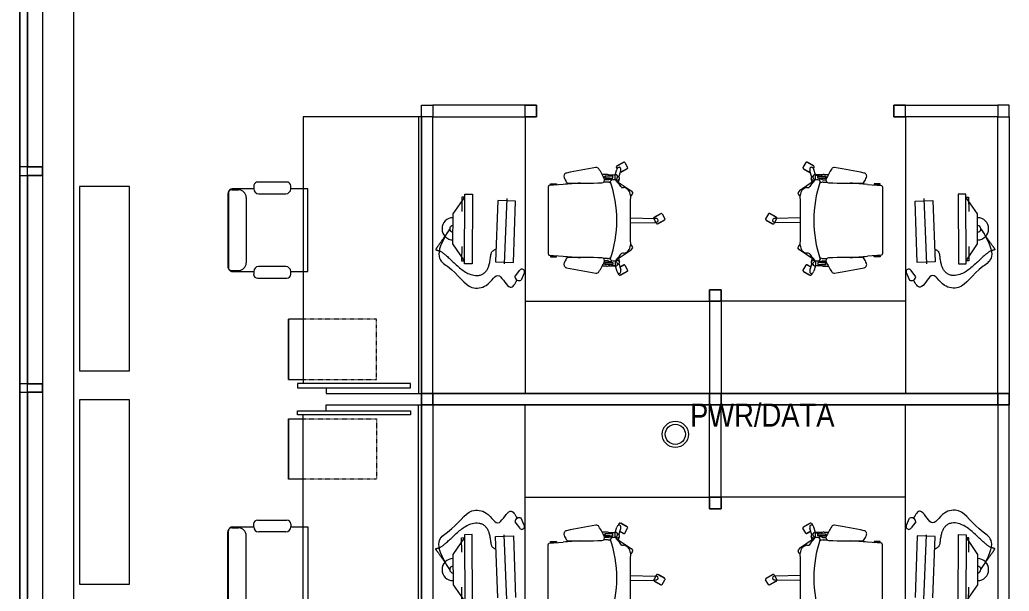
# Model space of a CAD drawing. Header units: inches. Extents: x 1 to 4591, y -953 to 1388.
# Drawn here: x 1838.8 to 2096.3, y 517.3 to 666 of the extents above; entities that cross this region are included whole.
import ezdxf

# ---------------------------------------------------------------- set-up
doc = ezdxf.new("R2010")
doc.units = ezdxf.units.IN
doc.header["$MEASUREMENT"] = 0
doc.linetypes.add('Dash', pattern=[0.25, 0.125, -0.125])
for name, color, linetype, lineweight in [('4th Floor Revit Background_dwg', 8, 'Continuous', 9), ('A-ANNO-NOTE', 131, 'Continuous', 20), ('A-EXIST-GLAZ', 7, 'Continuous', 9), ('A-FLOR', 192, 'Continuous', 13), ('E-ELEC-FIXT-IDEN', 2, 'Continuous', 9), ('I-FURN', 30, 'Continuous', 9), ('I-FURN-HDLN', 30, 'Continuous', 9), ('M-EXIST-HEAT', 7, 'Continuous', 9)]:
    doc.layers.add(name, color=color, linetype=linetype, lineweight=lineweight)
doc.styles.add('Arial_3', font='arial.ttf', dxfattribs={"width": 0.85, "height": 6})

# ---------------------------------------------------------------- blocks, each defined once
blk = doc.blocks.new('Workstation - 6x6 - Workstation - 6x6-1564309-4th Floor New Construction - Tel_Data_Elec Plan')
at = {"layer": 'I-FURN'}
for p, q in [((-28.5, 76.5), (-25.5, 76.5)), ((-28.5, 73.5), (-28.5, 76.5)), ((-25.5, 76.5), (-1.5, 76.5)), ((-25.5, 76.5), (-25.5, 73.5)), ((-1.5, 73.5), (-1.5, 76.5)), ((-1.5, 76.5), (1.5, 76.5)), ((-1.5, 76.5), (-1.5, 73.5)), ((1.5, 76.5), (-1.5, 76.5)), ((1.5, 76.5), (1.5, 73.5)), ((1.5, 73.5), (1.5, 76.5)), ((25.5, 76.5), (1.5, 76.5)), ((28.5, 76.5), (25.5, 76.5)), ((25.5, 76.5), (25.5, 73.5)), ((28.5, 73.5), (28.5, 76.5)), ((-25.5, 73.5), (-28.5, 73.5)), ((-25.5, 73.5), (-1.5, 73.5)), ((-25.5, 25.5), (-25.5, 73.5)), ((1.5, 73.5), (-1.5, 73.5)), ((-1.5, 73.5), (-1.5, 1.5)), ((-1.5, 73.5), (1.5, 73.5)), ((-1.5, 1.5), (-1.5, 73.5)), ((1.5, 1.5), (1.5, 73.5)), ((1.5, 73.5), (1.5, 1.5)), ((25.5, 73.5), (1.5, 73.5)), ((25.5, 73.5), (28.5, 73.5)), ((25.5, 25.5), (25.5, 73.5)), ((-48.26, 61.16), (-46.97, 61.9)), ((-46.69, 61.83), (-45.63, 59.99)), ((46.69, 61.83), (45.63, 59.99)), ((48.26, 61.16), (46.97, 61.9)), ((-47.27, 59.05), (-48.33, 60.88)), ((-48.32, 60.78), (-48.28, 60.8)), ((-47.35, 59.11), (-48.32, 60.78)), ((-47.21, 52.83), (-47.07, 59.37)), ((-46.04, 59.53), (-47, 58.97)), ((-46.65, 61.75), (-46.61, 61.77)), ((-46.61, 61.77), (-45.65, 60.09)), ((-45.71, 59.72), (-46.04, 59.53)), ((-45.89, 52.83), (-46.03, 59.37)), ((-45.65, 60.09), (-45.68, 60.07)), ((46.61, 61.77), (45.65, 60.09)), ((45.65, 60.09), (45.68, 60.07)), ((45.71, 59.72), (46.04, 59.53)), ((45.89, 52.83), (46.03, 59.37)), ((46.04, 59.53), (47, 58.97)), ((46.65, 61.75), (46.61, 61.77)), ((47.21, 52.83), (47.07, 59.37)), ((47.27, 59.05), (48.33, 60.88)), ((47.35, 59.11), (48.32, 60.78)), ((48.32, 60.78), (48.28, 60.8)), ((-47.32, 59.13), (-47.35, 59.11)), ((47.32, 59.13), (47.35, 59.11)), ((-38.84, 53.12), (-39.36, 53.53)), ((-36.29, 49.23), (-38.84, 53.12)), ((-34.88, 51.44), (-33.59, 52.19)), ((-33.32, 52.11), (-32.26, 50.28)), ((-33.27, 52.03), (-33.24, 52.05)), ((-33.24, 52.05), (-32.28, 50.38)), ((33.32, 52.11), (32.26, 50.28)), ((33.24, 52.05), (32.28, 50.38)), ((33.27, 52.03), (33.24, 52.05)), ((34.88, 51.44), (33.59, 52.19)), ((36.29, 49.23), (38.84, 53.12)), ((38.84, 53.12), (39.36, 53.53)), ((54.26, 53.12), (53.74, 53.53)), ((56.81, 49.23), (54.26, 53.12)), ((60.07, 52.11), (59.01, 50.28)), ((59.98, 52.05), (59.02, 50.38)), ((60.02, 52.03), (59.98, 52.05)), ((61.63, 51.44), (60.34, 52.19)), ((-36.64, 49.78), (-35.73, 50.07)), ((-36.27, 49.19), (-36.29, 49.23)), ((-36.05, 48.95), (-34.76, 48.95)), ((-35.45, 50.03), (-34.84, 49.41)), ((-35.3, 49.87), (-33.64, 50.37)), ((-34.37, 50.15), (-34.96, 51.17)), ((-34.94, 51.07), (-34.91, 51.09)), ((-34.41, 50.14), (-34.94, 51.07)), ((-34.76, 48.95), (-34.74, 48.03)), ((-34.7, 47.17), (-34.67, 48.98)), ((-34.68, 48.91), (-33.32, 49.38)), ((-32.34, 50), (-32.8, 49.74)), ((-32.28, 50.38), (-32.31, 50.36)), ((32.28, 50.38), (32.31, 50.36)), ((32.34, 50), (32.8, 49.74)), ((34.68, 48.91), (33.32, 49.38)), ((35.3, 49.87), (33.64, 50.37)), ((34.37, 50.15), (34.96, 51.17)), ((34.41, 50.14), (34.94, 51.07)), ((34.7, 47.17), (34.67, 48.98)), ((34.76, 48.95), (34.74, 48.03)), ((36.05, 48.95), (34.76, 48.95)), ((35.45, 50.03), (34.84, 49.41)), ((34.94, 51.07), (34.91, 51.09)), ((36.64, 49.78), (35.73, 50.07)), ((36.27, 49.19), (36.29, 49.23)), ((56.45, 49.78), (57.36, 50.07)), ((56.83, 49.19), (56.81, 49.23)), ((57.05, 48.95), (58.34, 48.95)), ((57.65, 50.03), (58.25, 49.41)), ((57.8, 49.87), (59.46, 50.37)), ((58.34, 48.95), (58.35, 48.03)), ((58.4, 47.17), (58.42, 48.98)), ((58.42, 48.91), (59.78, 49.38)), ((59.02, 50.38), (59.05, 50.36)), ((60, 49.48), (60.37, 49.26)), ((60.64, 49.33), (61.7, 51.17)), ((60.69, 49.41), (60.72, 49.4)), ((60.72, 49.4), (61.69, 51.07)), ((61.69, 51.07), (61.65, 51.09)), ((-36.63, 46.92), (-36.62, 45.93)), ((-35.54, 48.02), (-36.08, 48.01)), ((-35.98, 47.03), (-36, 46.69)), ((-36, 46.69), (-35.99, 46.18)), ((-35.87, 47.26), (-35.86, 48.01)), ((-35.57, 47.56), (-35.55, 46.32)), ((-35.54, 48.29), (-35.08, 48.29)), ((-35.54, 46.36), (-35.54, 48.29)), ((-35.08, 48.29), (-35.08, 46.32)), ((-34.74, 48.03), (-35.08, 48.02)), ((-35.04, 47.53), (-35.05, 46.27)), ((-34.61, 46.69), (-34.62, 45.54)), ((34.61, 46.69), (34.62, 45.54)), ((34.74, 48.03), (35.08, 48.02)), ((35.04, 47.53), (35.05, 46.27)), ((35.08, 48.29), (35.08, 46.32)), ((35.54, 48.29), (35.08, 48.29)), ((35.54, 46.36), (35.54, 48.29)), ((35.54, 48.02), (36.08, 48.01)), ((35.57, 47.56), (35.55, 46.32)), ((35.87, 47.26), (35.86, 48.01)), ((35.98, 47.03), (36, 46.69)), ((36, 46.69), (35.99, 46.18)), ((36.63, 46.92), (36.62, 45.93)), ((56.47, 46.92), (56.48, 45.93)), ((57.56, 48.02), (57.02, 48.01)), ((57.11, 47.03), (57.1, 46.69)), ((57.1, 46.69), (57.11, 46.18)), ((57.22, 47.26), (57.23, 48.01)), ((57.52, 47.56), (57.54, 46.32)), ((57.56, 48.29), (58.01, 48.29)), ((57.56, 46.36), (57.56, 48.29)), ((58.01, 48.29), (58.01, 46.32)), ((58.35, 48.03), (58.01, 48.02)), ((58.05, 47.53), (58.05, 46.27)), ((58.49, 46.69), (58.48, 45.54)), ((-37.48, 31.63), (-37.21, 35.41)), ((-37.2, 33.66), (-37.2, 32.08)), ((-37.05, 33.66), (-37.2, 33.66)), ((-37.05, 32.08), (-37.05, 33.66)), ((37.05, 33.66), (37.2, 33.66)), ((37.05, 32.08), (37.05, 33.66)), ((37.2, 33.66), (37.2, 32.08)), ((37.48, 31.63), (37.21, 35.41)), ((55.89, 35.41), (55.62, 31.63)), ((55.89, 33.66), (55.89, 32.08)), ((56.05, 33.66), (55.89, 33.66)), ((56.05, 32.08), (56.05, 33.66)), ((-55.16, 31.5), (-37.94, 31.5)), ((-37.94, 31.5), (-37.48, 31.63)), ((-37.2, 32.08), (-37.05, 32.08)), ((37.2, 32.08), (37.05, 32.08)), ((37.94, 31.5), (37.48, 31.63)), ((55.16, 31.5), (37.94, 31.5)), ((55.62, 31.63), (55.16, 31.5)), ((55.89, 32.08), (56.05, 32.08)), ((73.5, 28.5), (73.5, 25.5)), ((76.5, 28.5), (73.5, 28.5)), ((73.5, 28.5), (76.5, 28.5)), ((73.5, 1.5), (73.5, 28.5)), ((76.5, 28.5), (76.5, 1.5)), ((76.5, 25.5), (76.5, 28.5)), ((-73.5, 25.5), (-1.5, 25.5)), ((-31.89, 22.83), (-33.46, 24.02)), ((-32.76, 25.23), (-30.95, 24.45)), ((73.5, 25.5), (1.5, 25.5)), ((32.76, 25.23), (30.95, 24.45)), ((31.89, 22.83), (33.46, 24.02)), ((73.5, 25.5), (76.5, 25.5)), ((-52.22, 20.74), (-35.26, 20.05)), ((-35.58, 22.46), (-51.58, 23.01)), ((-35.74, 17.8), (-35.58, 22.46)), ((52.22, 20.74), (35.26, 20.05)), ((35.58, 22.46), (51.58, 23.01)), ((35.74, 17.8), (35.58, 22.46)), ((51.58, 23.01), (51.74, 18.36)), ((-51.74, 18.36), (-35.74, 17.8)), ((51.74, 18.36), (35.74, 17.8)), ((-53.38, 11.8), (-35.25, 11.7)), ((-35.25, 11.7), (-35.26, 9.7)), ((53.38, 11.8), (35.25, 11.7)), ((35.25, 11.7), (35.26, 9.7)), ((53.39, 9.8), (53.38, 11.8)), ((-35.26, 9.7), (-53.39, 9.8)), ((-52.62, 9.07), (-48.89, 9.05)), ((-48.28, 6.77), (-52.61, 9.79)), ((-36.03, 9.71), (-40.4, 6.73)), ((-39.77, 9), (-36.04, 8.98)), ((-36.04, 8.98), (-36.03, 9.71)), ((35.26, 9.7), (53.39, 9.8)), ((36.03, 9.71), (40.4, 6.73)), ((36.04, 8.98), (36.03, 9.71)), ((39.77, 9), (36.04, 8.98)), ((48.28, 6.77), (52.61, 9.79)), ((52.62, 9.07), (48.89, 9.05)), ((52.61, 9.79), (52.62, 9.07)), ((-40.4, 6.73), (-48.28, 6.77)), ((40.4, 6.73), (48.28, 6.77)), ((-1.5, 1.5), (-73.5, 1.5)), ((-1.5, 1.5), (1.5, 1.5)), ((-1.5, -1.5), (-1.5, 1.5)), ((1.5, 1.5), (-1.5, 1.5)), ((-1.5, 1.5), (-1.5, -1.5)), ((1.5, 1.5), (1.5, -1.5)), ((1.5, -1.5), (1.5, 1.5)), ((1.5, 1.5), (73.5, 1.5)), ((73.5, 1.5), (73.5, -1.5)), ((76.5, 1.5), (73.5, 1.5)), ((76.5, -1.5), (76.5, 1.5)), ((-73.5, -1.5), (-1.5, -1.5)), ((1.5, -1.5), (-1.5, -1.5)), ((-1.5, -1.5), (1.5, -1.5)), ((73.5, -1.5), (1.5, -1.5)), ((73.5, -1.5), (76.5, -1.5))]:
    blk.add_line(p, q, dxfattribs=at)
for centre, radius, start, end in [((-46.87, 61.73), 0.2, 30, 120.1357), ((46.87, 61.73), 0.2, 59.8643, 150), ((-48.16, 60.98), 0.2, 120, 210), ((-45.54, 59.34), 1.53, 164.4505, 178.7927), ((-46.45, 59.59), 0.583, 134.254, 164.4505), ((-46.55, 59.69), 0.445, 45.7229, 134.2771), ((-46.64, 59.59), 0.583, 15.5495, 45.746), ((-47.55, 59.34), 1.53, 1.2073, 15.5495), ((-45.81, 59.89), 0.2, 299.8643, 30), ((45.81, 59.89), 0.2, 150, 240.1357), ((47.55, 59.34), 1.53, 164.4505, 178.7927), ((46.64, 59.59), 0.583, 134.254, 164.4505), ((46.55, 59.69), 0.445, 45.7229, 134.2771), ((46.45, 59.59), 0.583, 15.5495, 45.746), ((45.54, 59.34), 1.53, 1.2073, 15.5495), ((48.16, 60.98), 0.2, 330, 60), ((-47.1, 59.15), 0.2, 209.8466, 275.235), ((-47.1, 59.15), 0.2, 275.235, 299.8607), ((47.1, 59.15), 0.2, 240.1393, 264.765), ((47.1, 59.15), 0.2, 264.765, 330.1534), ((-46.55, 297.94), 245.12, 268.4848, 271.5152), ((-39.2, 52.43), 1.12, 97.9248, 154.3781), ((-40.35, 50.06), 2.87, 52.9914, 84.295), ((-40.23, 50.72), 2.29, 10.6082, 45.4023), ((-33.49, 52.01), 0.2, 30, 120), ((33.49, 52.01), 0.2, 60, 150), ((40.23, 50.72), 2.29, 134.5977, 169.3918), ((40.35, 50.06), 2.87, 95.705, 127.0086), ((39.2, 52.43), 1.12, 25.6219, 82.0752), ((46.55, 297.94), 245.12, 268.4848, 271.5152), ((53.9, 52.43), 1.12, 97.9248, 154.3781), ((52.74, 50.06), 2.87, 52.9914, 84.295), ((52.87, 50.72), 2.29, 10.6082, 45.4023), ((60.24, 52.01), 0.2, 60, 150), ((-46.55, 17.95), 31.42, 71.1164, 108.8836), ((-22.73, 51.52), 15.26, 181.4313, 183.5527), ((-40.81, 45.83), 5.54, 46.82, 58.9813), ((-32.78, 53.76), 5.75, 222.5052, 234.6291), ((-37, 48.52), 1.04, 306.1361, 31.8602), ((-34.85, 49.29), 1.25, 169.0811, 193.6231), ((-35.17, 49.37), 0.922, 143.5318, 170.3393), ((-35.63, 49.76), 0.323, 55.5284, 150.3379), ((-35.19, 48.94), 0.657, 102.0358, 178.6793), ((-35.27, 48.99), 0.593, 359.0883, 95.9781), ((-34.79, 51.27), 0.2, 119.8879, 210), ((-33.2, 48.91), 1.53, 92.498, 106.7927), ((-33.82, 50.82), 1.53, 289.2073, 303.5114), ((-33.24, 49.85), 0.583, 62.1792, 92.5752), ((-33.3, 50.03), 0.583, 303.4497, 333.9089), ((-33.18, 49.97), 0.445, 333.9362, 62.1792), ((-32.44, 50.18), 0.2, 300, 30.2094), ((32.44, 50.18), 0.2, 149.7906, 240), ((33.18, 49.97), 0.445, 117.8208, 206.0638), ((33.3, 50.03), 0.583, 206.0911, 236.5503), ((33.24, 49.85), 0.583, 87.4248, 117.8208), ((33.82, 50.82), 1.53, 236.4886, 250.7927), ((33.2, 48.91), 1.53, 73.2073, 87.502), ((35.27, 48.99), 0.593, 84.0219, 180.9117), ((34.79, 51.27), 0.2, 330, 60.1121), ((35.19, 48.94), 0.657, 1.3207, 77.9642), ((35.63, 49.76), 0.323, 29.6621, 124.4716), ((35.17, 49.37), 0.922, 9.6607, 36.4682), ((37, 48.52), 1.04, 148.1398, 233.8639), ((34.85, 49.29), 1.25, 346.3769, 10.9189), ((32.78, 53.76), 5.75, 305.3709, 317.4948), ((46.55, 17.95), 31.42, 71.1164, 108.8836), ((40.81, 45.83), 5.54, 121.0187, 133.18), ((22.73, 51.52), 15.26, 356.4473, 358.5687), ((70.37, 51.52), 15.26, 181.4313, 183.5527), ((52.29, 45.83), 5.54, 46.82, 58.9813), ((60.32, 53.76), 5.75, 222.5052, 234.6291), ((56.1, 48.52), 1.04, 306.1361, 31.8602), ((58.24, 49.29), 1.25, 169.0811, 193.6231), ((57.92, 49.37), 0.922, 143.5318, 170.3393), ((57.46, 49.76), 0.323, 55.5284, 150.3379), ((57.9, 48.94), 0.657, 102.0358, 178.6793), ((57.83, 48.99), 0.593, 359.0883, 95.9781), ((59.18, 50.18), 0.2, 150.1295, 164.8673), ((59.9, 48.91), 1.53, 92.498, 106.7927), ((59.27, 50.82), 1.53, 289.2073, 303.5876), ((59.86, 49.85), 0.583, 62.1792, 92.5752), ((59.8, 50.03), 0.583, 303.6493, 333.9089), ((59.92, 49.97), 0.445, 333.9362, 62.1792), ((60.47, 49.43), 0.2, 240.112, 330), ((61.53, 51.27), 0.2, 330, 60.168), ((-38.46, 46.83), 1.84, 2.7113, 33.401), ((-35.06, 46.73), 0.971, 122.0505, 162.3775), ((-35.34, 45.83), 0.533, 56.2491, 113.0328), ((-35.34, 45.9), 0.5, 58.5326, 112.9427), ((-35.49, 46.77), 0.887, 355.1633, 59.8143), ((35.49, 46.77), 0.887, 120.1857, 184.8367), ((35.34, 45.83), 0.533, 66.9672, 123.7509), ((35.34, 45.9), 0.5, 67.0573, 121.4674), ((35.06, 46.73), 0.971, 17.6225, 57.9495), ((38.46, 46.83), 1.84, 146.599, 177.2887), ((54.64, 46.83), 1.84, 2.7113, 33.401), ((58.04, 46.73), 0.971, 122.0505, 162.3775), ((57.75, 45.83), 0.533, 56.2491, 113.0328), ((57.75, 45.9), 0.5, 58.5326, 112.9427), ((57.61, 46.77), 0.887, 355.1633, 59.8143), ((118.7, 39.95), 155.58, 177.9527, 181.1809), ((-36.07, 45.48), 0.711, 64.5158, 177.9527), ((-47.84, 20.67), 28.17, 58.5497, 64.6019), ((-206.63, 72.48), 176.17, 348.1407, 350.6784), ((-33.53, 44.06), 0.749, 350.9769, 58.6662), ((33.53, 44.06), 0.749, 121.3338, 189.0231), ((206.63, 72.48), 176.17, 189.3216, 191.8593), ((47.84, 20.67), 28.17, 115.3981, 121.4503), ((36.07, 45.48), 0.711, 2.0473, 115.4842), ((-118.7, 39.95), 155.58, 358.8191, 2.0473), ((211.8, 39.95), 155.58, 177.9527, 181.1809), ((57.03, 45.48), 0.711, 64.5158, 177.9527), ((45.25, 20.67), 28.17, 58.5433, 64.6019), ((-113.54, 72.48), 176.17, 348.1379, 350.6784), ((59.56, 44.06), 0.749, 350.9769, 58.4268), ((-302.29, 57.38), 265.99, 355.2633, 356.2298), ((302.29, 57.38), 265.99, 183.7702, 184.7367), ((-209.19, 57.38), 265.99, 355.2633, 356.2298), ((-36.23, 36.75), 0.615, 181.1809, 240.0767), ((-31.47, 45.01), 10.15, 240.0767, 247.2087), ((-35.07, 36.45), 0.859, 247.1573, 348.4211), ((35.07, 36.45), 0.859, 191.5789, 292.8427), ((31.47, 45.01), 10.15, 292.7913, 299.9233), ((36.23, 36.75), 0.615, 299.9233, 358.8191), ((56.87, 36.75), 0.615, 181.1809, 240.0767), ((61.62, 45.01), 10.15, 240.0767, 247.2087), ((58.03, 36.45), 0.859, 247.1573, 347.8576), ((-37.77, 33.83), 0.589, 314.4881, 342.4512), ((37.77, 33.83), 0.589, 197.5488, 225.5119), ((55.33, 33.83), 0.589, 314.4881, 342.4512), ((-37.77, 31.9), 0.589, 17.5488, 54.8938), ((37.77, 31.9), 0.589, 125.1062, 162.4512), ((55.33, 31.9), 0.589, 17.5488, 54.8938), ((-33.17, 24.66), 0.703, 53.6377, 246.0314), ((-32.02, 23.99), 1.17, 276.4899, 23.1791), ((32.02, 23.99), 1.17, 156.8209, 263.5101), ((33.17, 24.66), 0.703, 293.9686, 126.3623), ((-44.34, 6.75), 2.88, 179.7002, 359.7002), ((-44.34, 6.75), 0.885, 179.7002, 359.7002), ((44.34, 6.75), 2.88, 180.2998, 0.2998), ((44.34, 6.75), 0.885, 180.2998, 0.2998)]:
    blk.add_arc(centre, radius, start, end, dxfattribs=at)
for points, knots in [([(-44.31, 5.87), (-37.07, 1.09), (-33.91, 7.56), (-28.34, 10.27), (-29.21, 16.39), (-34.37, 18.27), (-27.73, 21.55), (-30.02, 22.89), (-31.01, 23.4)], [0, 0, 0, 0, 4.203758, 11.310205, 15.301003, 21.109862, 25.639067, 29.008441, 29.008441, 29.008441, 29.008441]), ([(44.31, 5.87), (37.07, 1.09), (33.91, 7.56), (28.34, 10.27), (29.21, 16.39), (34.37, 18.27), (27.73, 21.55), (30.02, 22.89), (31.01, 23.4)], [0, 0, 0, 0, 4.203758, 11.310205, 15.301003, 21.109862, 25.639067, 29.008441, 29.008441, 29.008441, 29.008441]), ([(-44.31, 5.87), (-44.1, 5.73), (-43.67, 5.45), (-43.03, 5.03), (-42.39, 4.6), (-41.86, 4.24), (-41.44, 3.95), (-41.13, 3.73), (-40.82, 3.51), (-40.5, 3.28), (-40.19, 3.06), (-39.93, 2.87), (-39.72, 2.72), (-39.59, 2.63), (-39.49, 2.56), (-39.41, 2.5), (-39.33, 2.45), (-39.27, 2.41), (-39.22, 2.38), (-39.18, 2.36), (-39.15, 2.33), (-39.11, 2.31), (-39.07, 2.29), (-39.03, 2.27), (-39, 2.27), (-38.97, 2.27), (-38.95, 2.27), (-38.91, 2.28), (-38.89, 2.3), (-38.87, 2.32), (-38.85, 2.35), (-38.84, 2.38), (-38.83, 2.42), (-38.82, 2.45), (-38.82, 2.48), (-38.81, 2.51), (-38.8, 2.56), (-38.79, 2.62), (-38.77, 2.7), (-38.75, 2.78), (-38.73, 2.86), (-38.71, 2.93), (-38.68, 3.04), (-38.62, 3.22), (-38.5, 3.47), (-38.34, 3.74), (-38.15, 4.01), (-37.95, 4.27), (-37.75, 4.52), (-37.47, 4.86), (-37.11, 5.26), (-36.67, 5.74), (-36.03, 6.42), (-35.19, 7.31), (-34.19, 8.44), (-33.27, 9.63), (-32.51, 11), (-32.16, 12.3), (-32.19, 13.42), (-32.42, 14.23), (-32.86, 14.94), (-33.49, 15.5), (-34.23, 15.89), (-34.94, 16.14), (-35.59, 16.29), (-36.17, 16.4), (-36.75, 16.48), (-37.24, 16.54), (-37.63, 16.6), (-37.92, 16.67), (-38.19, 16.77), (-38.44, 16.94), (-38.64, 17.15), (-38.81, 17.39), (-38.96, 17.65), (-39.04, 17.83), (-39.08, 17.91)], [0, 0, 0, 0, 0.063928, 0.127857, 0.191785, 0.255713, 0.287677, 0.319641, 0.351605, 0.38357, 0.415534, 0.447498, 0.46348, 0.479462, 0.487453, 0.495444, 0.503435, 0.511426, 0.514814, 0.518203, 0.521591, 0.524979, 0.528367, 0.531756, 0.535144, 0.536838, 0.538532, 0.54192, 0.545309, 0.547003, 0.548697, 0.552085, 0.555473, 0.558862, 0.560556, 0.56225, 0.565638, 0.572415, 0.579191, 0.585968, 0.592744, 0.599521, 0.606297, 0.61985, 0.646956, 0.674062, 0.701168, 0.728275, 0.755381, 0.782487, 0.836699, 0.890911, 0.945123, 1.070551, 1.19598, 1.321408, 1.446836, 1.585346, 1.654601, 1.723857, 1.793112, 1.862367, 1.931622, 2.000877, 2.049938, 2.099, 2.148061, 2.197123, 2.221654, 2.246184, 2.270715, 2.295246, 2.319777, 2.344307, 2.368838, 2.393369, 2.393369, 2.393369, 2.393369]), ([(44.31, 5.87), (44.1, 5.73), (43.67, 5.45), (43.03, 5.03), (42.39, 4.6), (41.86, 4.24), (41.44, 3.95), (41.13, 3.73), (40.82, 3.51), (40.5, 3.28), (40.19, 3.06), (39.93, 2.87), (39.72, 2.72), (39.59, 2.63), (39.49, 2.56), (39.41, 2.5), (39.33, 2.45), (39.27, 2.41), (39.22, 2.38), (39.18, 2.36), (39.15, 2.33), (39.11, 2.31), (39.07, 2.29), (39.03, 2.27), (39, 2.27), (38.97, 2.27), (38.95, 2.27), (38.91, 2.28), (38.89, 2.3), (38.87, 2.32), (38.85, 2.35), (38.84, 2.38), (38.83, 2.42), (38.82, 2.45), (38.82, 2.48), (38.81, 2.51), (38.8, 2.56), (38.79, 2.62), (38.77, 2.7), (38.75, 2.78), (38.73, 2.86), (38.71, 2.93), (38.68, 3.04), (38.62, 3.22), (38.5, 3.47), (38.34, 3.74), (38.15, 4.01), (37.95, 4.27), (37.75, 4.52), (37.47, 4.86), (37.11, 5.26), (36.67, 5.74), (36.03, 6.42), (35.19, 7.31), (34.19, 8.44), (33.27, 9.63), (32.51, 11), (32.16, 12.3), (32.19, 13.42), (32.42, 14.23), (32.86, 14.94), (33.49, 15.5), (34.23, 15.89), (34.94, 16.14), (35.59, 16.29), (36.17, 16.4), (36.75, 16.48), (37.24, 16.54), (37.63, 16.6), (37.92, 16.67), (38.19, 16.77), (38.44, 16.94), (38.64, 17.15), (38.81, 17.39), (38.96, 17.65), (39.04, 17.83), (39.08, 17.91)], [0, 0, 0, 0, 0.063928, 0.127857, 0.191785, 0.255713, 0.287677, 0.319641, 0.351605, 0.38357, 0.415534, 0.447498, 0.46348, 0.479462, 0.487453, 0.495444, 0.503435, 0.511426, 0.514814, 0.518203, 0.521591, 0.524979, 0.528367, 0.531756, 0.535144, 0.536838, 0.538532, 0.54192, 0.545309, 0.547003, 0.548697, 0.552085, 0.555473, 0.558862, 0.560556, 0.56225, 0.565638, 0.572415, 0.579191, 0.585968, 0.592744, 0.599521, 0.606297, 0.61985, 0.646956, 0.674062, 0.701168, 0.728275, 0.755381, 0.782487, 0.836699, 0.890911, 0.945123, 1.070551, 1.19598, 1.321408, 1.446836, 1.585346, 1.654601, 1.723857, 1.793112, 1.862367, 1.931622, 2.000877, 2.049938, 2.099, 2.148061, 2.197123, 2.221654, 2.246184, 2.270715, 2.295246, 2.319777, 2.344307, 2.368838, 2.393369, 2.393369, 2.393369, 2.393369])]:
    blk.add_open_spline(points, degree=3, knots=knots, dxfattribs=at)
blk = doc.blocks.new('Workstation - 6x6 - Workstation - 6x6-1549611-4th Floor New Construction - Tel_Data_Elec Plan')
at = {"layer": 'I-FURN'}
for p, q in [((-73.5, 1.5), (-1.5, 1.5)), ((-1.5, 1.5), (-1.5, -1.5)), ((1.5, 1.5), (-1.5, 1.5)), ((-1.5, 1.5), (1.5, 1.5)), ((-1.5, -1.5), (-1.5, 1.5)), ((1.5, -1.5), (1.5, 1.5)), ((1.5, 1.5), (1.5, -1.5)), ((73.5, 1.5), (1.5, 1.5)), ((73.5, 1.5), (76.5, 1.5)), ((73.5, -1.5), (73.5, 1.5)), ((76.5, 1.5), (76.5, -1.5)), ((-1.5, -1.5), (-73.5, -1.5)), ((-1.5, -1.5), (1.5, -1.5)), ((-1.5, -73.5), (-1.5, -1.5)), ((-1.5, -1.5), (-1.5, -73.5)), ((1.5, -1.5), (-1.5, -1.5)), ((1.5, -1.5), (1.5, -73.5)), ((1.5, -1.5), (73.5, -1.5)), ((1.5, -73.5), (1.5, -1.5)), ((76.5, -1.5), (73.5, -1.5)), ((73.5, -1.5), (73.5, -28.5)), ((76.5, -28.5), (76.5, -1.5)), ((-48.28, -6.77), (-52.61, -9.79)), ((-40.4, -6.73), (-48.28, -6.77)), ((-36.03, -9.71), (-40.4, -6.73)), ((36.03, -9.71), (40.4, -6.73)), ((40.4, -6.73), (48.28, -6.77)), ((48.28, -6.77), (52.61, -9.79)), ((-35.26, -9.7), (-53.39, -9.8)), ((-52.62, -9.07), (-48.89, -9.05)), ((-39.77, -9), (-36.04, -8.98)), ((-36.04, -8.98), (-36.03, -9.71)), ((-35.25, -11.7), (-35.26, -9.7)), ((35.25, -11.7), (35.26, -9.7)), ((35.26, -9.7), (53.39, -9.8)), ((36.04, -8.98), (36.03, -9.71)), ((39.77, -9), (36.04, -8.98)), ((52.62, -9.07), (48.89, -9.05)), ((52.61, -9.79), (52.62, -9.07)), ((53.39, -9.8), (53.38, -11.8)), ((-53.38, -11.8), (-35.25, -11.7)), ((53.38, -11.8), (35.25, -11.7)), ((-51.74, -18.36), (-35.74, -17.8)), ((-35.74, -17.8), (-35.58, -22.46)), ((35.74, -17.8), (35.58, -22.46)), ((51.74, -18.36), (35.74, -17.8)), ((-52.22, -20.74), (-35.26, -20.05)), ((52.22, -20.74), (35.26, -20.05)), ((51.58, -23.01), (51.74, -18.36)), ((-35.58, -22.46), (-51.58, -23.01)), ((-31.89, -22.83), (-33.46, -24.02)), ((31.89, -22.83), (33.46, -24.02)), ((35.58, -22.46), (51.58, -23.01)), ((-73.5, -25.5), (-1.5, -25.5)), ((-32.76, -25.23), (-30.95, -24.45)), ((-25.5, -25.5), (-25.5, -73.5)), ((73.5, -25.5), (1.5, -25.5)), ((25.5, -25.5), (25.5, -73.5)), ((32.76, -25.23), (30.95, -24.45)), ((73.5, -25.5), (76.5, -25.5)), ((73.5, -28.5), (73.5, -25.5)), ((76.5, -25.5), (76.5, -28.5)), ((76.5, -28.5), (73.5, -28.5)), ((73.5, -28.5), (76.5, -28.5)), ((-55.16, -31.5), (-37.94, -31.5)), ((-37.94, -31.5), (-37.48, -31.63)), ((-37.48, -31.63), (-37.21, -35.41)), ((-37.2, -33.66), (-37.2, -32.08)), ((-37.2, -32.08), (-37.05, -32.08)), ((-37.05, -32.08), (-37.05, -33.66)), ((37.05, -32.08), (37.05, -33.66)), ((37.2, -32.08), (37.05, -32.08)), ((37.2, -33.66), (37.2, -32.08)), ((37.48, -31.63), (37.21, -35.41)), ((37.94, -31.5), (37.48, -31.63)), ((55.16, -31.5), (37.94, -31.5)), ((55.62, -31.63), (55.16, -31.5)), ((55.89, -35.41), (55.62, -31.63)), ((55.89, -33.66), (55.89, -32.08)), ((55.89, -32.08), (56.05, -32.08)), ((56.05, -32.08), (56.05, -33.66)), ((-37.05, -33.66), (-37.2, -33.66)), ((37.05, -33.66), (37.2, -33.66)), ((56.05, -33.66), (55.89, -33.66)), ((-36.63, -46.92), (-36.62, -45.93)), ((-36, -46.69), (-35.99, -46.18)), ((-35.57, -47.56), (-35.55, -46.32)), ((-35.08, -48.29), (-35.08, -46.32)), ((-35.04, -47.53), (-35.05, -46.27)), ((-34.61, -46.69), (-34.62, -45.54)), ((34.61, -46.69), (34.62, -45.54)), ((35.04, -47.53), (35.05, -46.27)), ((35.08, -48.29), (35.08, -46.32)), ((35.57, -47.56), (35.55, -46.32)), ((36, -46.69), (35.99, -46.18)), ((36.63, -46.92), (36.62, -45.93)), ((56.47, -46.92), (56.48, -45.93)), ((57.1, -46.69), (57.11, -46.18)), ((57.52, -47.56), (57.54, -46.32)), ((58.01, -48.29), (58.01, -46.32)), ((58.05, -47.53), (58.05, -46.27)), ((58.49, -46.69), (58.48, -45.54)), ((-35.54, -48.02), (-36.08, -48.01)), ((-35.98, -47.03), (-36, -46.69)), ((-35.87, -47.26), (-35.86, -48.01)), ((-35.54, -46.36), (-35.54, -48.29)), ((-35.54, -48.29), (-35.08, -48.29)), ((-34.74, -48.03), (-35.08, -48.02)), ((-34.76, -48.95), (-34.74, -48.03)), ((-34.7, -47.17), (-34.67, -48.98)), ((-34.68, -48.91), (-33.32, -49.38)), ((34.68, -48.91), (33.32, -49.38)), ((34.7, -47.17), (34.67, -48.98)), ((34.74, -48.03), (35.08, -48.02)), ((34.76, -48.95), (34.74, -48.03)), ((35.54, -48.29), (35.08, -48.29)), ((35.54, -46.36), (35.54, -48.29)), ((35.54, -48.02), (36.08, -48.01)), ((35.87, -47.26), (35.86, -48.01)), ((35.98, -47.03), (36, -46.69)), ((57.56, -48.02), (57.02, -48.01)), ((57.11, -47.03), (57.1, -46.69)), ((57.22, -47.26), (57.23, -48.01)), ((57.56, -46.36), (57.56, -48.29)), ((57.56, -48.29), (58.01, -48.29)), ((58.35, -48.03), (58.01, -48.02)), ((58.34, -48.95), (58.35, -48.03)), ((58.4, -47.17), (58.42, -48.98)), ((58.42, -48.91), (59.78, -49.38)), ((-36.29, -49.23), (-38.84, -53.12)), ((-36.64, -49.78), (-35.73, -50.07)), ((-36.27, -49.19), (-36.29, -49.23)), ((-36.05, -48.95), (-34.76, -48.95)), ((-35.45, -50.03), (-34.84, -49.41)), ((-35.3, -49.87), (-33.64, -50.37)), ((-34.37, -50.15), (-34.96, -51.17)), ((-34.41, -50.14), (-34.94, -51.07)), ((-34.94, -51.07), (-34.91, -51.09)), ((-34.88, -51.44), (-33.59, -52.19)), ((-33.32, -52.11), (-32.26, -50.28)), ((-33.24, -52.05), (-32.28, -50.38)), ((-32.34, -50), (-32.8, -49.74)), ((-32.28, -50.38), (-32.31, -50.36)), ((33.32, -52.11), (32.26, -50.28)), ((32.28, -50.38), (32.31, -50.36)), ((33.24, -52.05), (32.28, -50.38)), ((32.34, -50), (32.8, -49.74)), ((34.88, -51.44), (33.59, -52.19)), ((35.3, -49.87), (33.64, -50.37)), ((34.37, -50.15), (34.96, -51.17)), ((34.41, -50.14), (34.94, -51.07)), ((36.05, -48.95), (34.76, -48.95)), ((35.45, -50.03), (34.84, -49.41)), ((34.94, -51.07), (34.91, -51.09)), ((36.64, -49.78), (35.73, -50.07)), ((36.27, -49.19), (36.29, -49.23)), ((36.29, -49.23), (38.84, -53.12)), ((56.81, -49.23), (54.26, -53.12)), ((56.45, -49.78), (57.36, -50.07)), ((56.83, -49.19), (56.81, -49.23)), ((57.05, -48.95), (58.34, -48.95)), ((57.65, -50.03), (58.25, -49.41)), ((57.8, -49.87), (59.46, -50.37)), ((60.07, -52.11), (59.01, -50.28)), ((59.02, -50.38), (59.05, -50.36)), ((59.98, -52.05), (59.02, -50.38)), ((60, -49.48), (60.37, -49.26)), ((61.63, -51.44), (60.34, -52.19)), ((60.64, -49.33), (61.7, -51.17)), ((60.69, -49.41), (60.72, -49.4)), ((60.72, -49.4), (61.69, -51.07)), ((61.69, -51.07), (61.65, -51.09)), ((-47.21, -52.83), (-47.07, -59.37)), ((-45.89, -52.83), (-46.03, -59.37)), ((-38.84, -53.12), (-39.36, -53.53)), ((-33.27, -52.03), (-33.24, -52.05)), ((33.27, -52.03), (33.24, -52.05)), ((38.84, -53.12), (39.36, -53.53)), ((45.89, -52.83), (46.03, -59.37)), ((47.21, -52.83), (47.07, -59.37)), ((54.26, -53.12), (53.74, -53.53)), ((60.02, -52.03), (59.98, -52.05)), ((-47.27, -59.05), (-48.33, -60.88)), ((-47.35, -59.11), (-48.32, -60.78)), ((-47.32, -59.13), (-47.35, -59.11)), ((-46.04, -59.53), (-47, -58.97)), ((46.04, -59.53), (47, -58.97)), ((47.27, -59.05), (48.33, -60.88)), ((47.32, -59.13), (47.35, -59.11)), ((47.35, -59.11), (48.32, -60.78)), ((-48.32, -60.78), (-48.28, -60.8)), ((-48.26, -61.16), (-46.97, -61.9)), ((-46.69, -61.83), (-45.63, -59.99)), ((-46.65, -61.75), (-46.61, -61.77)), ((-46.61, -61.77), (-45.65, -60.09)), ((-45.71, -59.72), (-46.04, -59.53)), ((-45.65, -60.09), (-45.68, -60.07)), ((46.69, -61.83), (45.63, -59.99)), ((45.65, -60.09), (45.68, -60.07)), ((46.61, -61.77), (45.65, -60.09)), ((45.71, -59.72), (46.04, -59.53)), ((46.65, -61.75), (46.61, -61.77)), ((48.26, -61.16), (46.97, -61.9)), ((48.32, -60.78), (48.28, -60.8)), ((-28.5, -73.5), (-28.5, -76.5)), ((-25.5, -73.5), (-28.5, -73.5)), ((-25.5, -76.5), (-25.5, -73.5)), ((-25.5, -73.5), (-1.5, -73.5)), ((-1.5, -73.5), (-1.5, -76.5)), ((1.5, -73.5), (-1.5, -73.5)), ((-1.5, -73.5), (1.5, -73.5)), ((-1.5, -76.5), (-1.5, -73.5)), ((1.5, -76.5), (1.5, -73.5)), ((1.5, -73.5), (1.5, -76.5)), ((25.5, -73.5), (1.5, -73.5)), ((25.5, -73.5), (28.5, -73.5)), ((25.5, -76.5), (25.5, -73.5)), ((28.5, -73.5), (28.5, -76.5)), ((-28.5, -76.5), (-25.5, -76.5)), ((-25.5, -76.5), (-1.5, -76.5)), ((-1.5, -76.5), (1.5, -76.5)), ((1.5, -76.5), (-1.5, -76.5)), ((25.5, -76.5), (1.5, -76.5)), ((28.5, -76.5), (25.5, -76.5))]:
    blk.add_line(p, q, dxfattribs=at)
for centre, radius, start, end in [((-44.34, -6.75), 2.88, 0.2998, 180.2998), ((44.34, -6.75), 2.88, 359.7002, 179.7002), ((-44.34, -6.75), 0.885, 0.2998, 180.2998), ((44.34, -6.75), 0.885, 359.7002, 179.7002), ((-32.02, -23.99), 1.17, 336.8209, 83.5101), ((32.02, -23.99), 1.17, 96.4899, 203.1791), ((-33.17, -24.66), 0.703, 113.9686, 306.3623), ((33.17, -24.66), 0.703, 233.6377, 66.0314), ((-37.77, -31.9), 0.589, 305.1062, 342.4512), ((-37.77, -33.83), 0.589, 17.5488, 45.5119), ((37.77, -31.9), 0.589, 197.5488, 234.8938), ((37.77, -33.83), 0.589, 134.4881, 162.4512), ((55.33, -31.9), 0.589, 305.1062, 342.4512), ((55.33, -33.83), 0.589, 17.5488, 45.5119), ((-302.29, -57.38), 265.99, 3.7702, 4.7367), ((-31.47, -45.01), 10.15, 112.7913, 119.9233), ((-35.07, -36.45), 0.859, 11.5789, 112.8427), ((35.07, -36.45), 0.859, 67.1573, 168.4211), ((31.47, -45.01), 10.15, 60.0767, 67.2087), ((302.29, -57.38), 265.99, 175.2633, 176.2298), ((-209.19, -57.38), 265.99, 3.7702, 4.7367), ((61.62, -45.01), 10.15, 112.7913, 119.9233), ((58.03, -36.45), 0.859, 12.1424, 112.8427), ((118.7, -39.95), 155.58, 178.8191, 182.0473), ((-36.23, -36.75), 0.615, 119.9233, 178.8191), ((-206.63, -72.48), 176.17, 9.3216, 11.8593), ((206.63, -72.48), 176.17, 168.1407, 170.6784), ((36.23, -36.75), 0.615, 1.1809, 60.0767), ((-118.7, -39.95), 155.58, 357.9527, 1.1809), ((211.8, -39.95), 155.58, 178.8191, 182.0473), ((56.87, -36.75), 0.615, 119.9233, 178.8191), ((-113.54, -72.48), 176.17, 9.3216, 11.8621), ((-36.07, -45.48), 0.711, 182.0473, 295.4842), ((-47.84, -20.67), 28.17, 295.3981, 301.4503), ((-35.34, -45.83), 0.533, 246.9672, 303.7509), ((-35.34, -45.9), 0.5, 247.0573, 301.4674), ((-33.53, -44.06), 0.749, 301.3338, 9.0231), ((33.53, -44.06), 0.749, 170.9769, 238.6662), ((47.84, -20.67), 28.17, 238.5497, 244.6019), ((35.34, -45.83), 0.533, 236.2491, 293.0328), ((35.34, -45.9), 0.5, 238.5326, 292.9427), ((36.07, -45.48), 0.711, 244.5158, 357.9527), ((57.03, -45.48), 0.711, 182.0473, 295.4842), ((45.25, -20.67), 28.17, 295.3981, 301.4567), ((57.75, -45.83), 0.533, 246.9672, 303.7509), ((57.75, -45.9), 0.5, 247.0573, 301.4674), ((59.56, -44.06), 0.749, 301.5732, 9.0231), ((-46.55, -17.95), 31.42, 251.1164, 288.8836), ((-38.46, -46.83), 1.84, 326.599, 357.2887), ((-37, -48.52), 1.04, 328.1398, 53.8639), ((-35.06, -46.73), 0.971, 197.6225, 237.9495), ((-35.49, -46.77), 0.887, 300.1857, 4.8367), ((35.49, -46.77), 0.887, 175.1633, 239.8143), ((35.06, -46.73), 0.971, 302.0505, 342.3775), ((37, -48.52), 1.04, 126.1361, 211.8602), ((46.55, -17.95), 31.42, 251.1164, 288.8836), ((38.46, -46.83), 1.84, 182.7113, 213.401), ((54.64, -46.83), 1.84, 326.599, 357.2887), ((56.1, -48.52), 1.04, 328.1398, 53.8639), ((58.04, -46.73), 0.971, 197.6225, 237.9495), ((57.61, -46.77), 0.887, 300.1857, 4.8367), ((-40.23, -50.72), 2.29, 314.5977, 349.3918), ((-22.73, -51.52), 15.26, 176.4473, 178.5687), ((-40.81, -45.83), 5.54, 301.0187, 313.18), ((-32.78, -53.76), 5.75, 125.3709, 137.4948), ((-34.85, -49.29), 1.25, 166.3769, 190.9189), ((-35.17, -49.37), 0.922, 189.6607, 216.4682), ((-35.63, -49.76), 0.323, 209.6621, 304.4716), ((-35.19, -48.94), 0.657, 181.3207, 257.9642), ((-35.27, -48.99), 0.593, 264.0219, 0.9117), ((-34.79, -51.27), 0.2, 150, 240.1121), ((-33.2, -48.91), 1.53, 253.2073, 267.502), ((-33.82, -50.82), 1.53, 56.4886, 70.7927), ((-33.24, -49.85), 0.583, 267.4248, 297.8208), ((-33.3, -50.03), 0.583, 26.0911, 56.5503), ((-33.18, -49.97), 0.445, 297.8208, 26.0638), ((-32.44, -50.18), 0.2, 329.7906, 60), ((32.44, -50.18), 0.2, 120, 210.2094), ((33.18, -49.97), 0.445, 153.9362, 242.1792), ((33.3, -50.03), 0.583, 123.4497, 153.9089), ((33.24, -49.85), 0.583, 242.1792, 272.5752), ((33.82, -50.82), 1.53, 109.2073, 123.5114), ((33.2, -48.91), 1.53, 272.498, 286.7927), ((35.27, -48.99), 0.593, 179.0883, 275.9781), ((34.79, -51.27), 0.2, 299.8879, 30), ((35.19, -48.94), 0.657, 282.0358, 358.6793), ((35.63, -49.76), 0.323, 235.5284, 330.3379), ((35.17, -49.37), 0.922, 323.5318, 350.3393), ((34.85, -49.29), 1.25, 349.0811, 13.6231), ((32.78, -53.76), 5.75, 42.5052, 54.6291), ((40.81, -45.83), 5.54, 226.82, 238.9813), ((22.73, -51.52), 15.26, 1.4313, 3.5527), ((40.23, -50.72), 2.29, 190.6082, 225.4023), ((52.87, -50.72), 2.29, 314.5977, 349.3918), ((70.37, -51.52), 15.26, 176.4473, 178.5687), ((52.29, -45.83), 5.54, 301.0187, 313.18), ((60.32, -53.76), 5.75, 125.3709, 137.4948), ((58.24, -49.29), 1.25, 166.3769, 190.9189), ((57.92, -49.37), 0.922, 189.6607, 216.4682), ((57.46, -49.76), 0.323, 209.6621, 304.4716), ((57.9, -48.94), 0.657, 181.3207, 257.9642), ((57.83, -48.99), 0.593, 264.0219, 0.9117), ((59.18, -50.18), 0.2, 195.1327, 209.8705), ((59.9, -48.91), 1.53, 253.2073, 267.502), ((59.27, -50.82), 1.53, 56.4124, 70.7927), ((59.86, -49.85), 0.583, 267.4248, 297.8208), ((59.8, -50.03), 0.583, 26.0911, 56.3507), ((59.92, -49.97), 0.445, 297.8208, 26.0638), ((60.47, -49.43), 0.2, 30, 119.888), ((61.53, -51.27), 0.2, 299.832, 30), ((-46.55, -297.94), 245.12, 88.4848, 91.5152), ((-39.2, -52.43), 1.12, 205.6219, 262.0752), ((-40.35, -50.06), 2.87, 275.705, 307.0086), ((-33.49, -52.01), 0.2, 240, 330), ((33.49, -52.01), 0.2, 210, 300), ((40.35, -50.06), 2.87, 232.9914, 264.295), ((39.2, -52.43), 1.12, 277.9248, 334.3781), ((46.55, -297.94), 245.12, 88.4848, 91.5152), ((53.9, -52.43), 1.12, 205.6219, 262.0752), ((52.74, -50.06), 2.87, 275.705, 307.0086), ((60.24, -52.01), 0.2, 210, 300), ((-47.1, -59.15), 0.2, 84.765, 150.1534), ((-47.1, -59.15), 0.2, 60.1393, 84.765), ((47.1, -59.15), 0.2, 95.235, 119.8607), ((47.1, -59.15), 0.2, 29.8466, 95.235), ((-48.16, -60.98), 0.2, 150, 240), ((-45.54, -59.34), 1.53, 181.2073, 195.5495), ((-46.45, -59.59), 0.583, 195.5495, 225.746), ((-46.55, -59.69), 0.445, 225.7229, 314.2771), ((-46.64, -59.59), 0.583, 314.254, 344.4505), ((-47.55, -59.34), 1.53, 344.4505, 358.7927), ((-45.81, -59.89), 0.2, 330, 60.1357), ((45.81, -59.89), 0.2, 119.8643, 210), ((47.55, -59.34), 1.53, 181.2073, 195.5495), ((46.64, -59.59), 0.583, 195.5495, 225.746), ((46.55, -59.69), 0.445, 225.7229, 314.2771), ((46.45, -59.59), 0.583, 314.254, 344.4505), ((45.54, -59.34), 1.53, 344.4505, 358.7927), ((48.16, -60.98), 0.2, 300, 30), ((-46.87, -61.73), 0.2, 239.8643, 330), ((46.87, -61.73), 0.2, 210, 300.1357)]:
    blk.add_arc(centre, radius, start, end, dxfattribs=at)
for points, knots in [([(-44.31, -5.87), (-37.07, -1.09), (-33.91, -7.56), (-28.34, -10.27), (-29.21, -16.39), (-34.37, -18.27), (-27.73, -21.55), (-30.02, -22.89), (-31.01, -23.4)], [0, 0, 0, 0, 4.203758, 11.310205, 15.301003, 21.109862, 25.639067, 29.008441, 29.008441, 29.008441, 29.008441]), ([(-44.31, -5.87), (-44.1, -5.73), (-43.67, -5.45), (-43.03, -5.03), (-42.39, -4.6), (-41.86, -4.24), (-41.44, -3.95), (-41.13, -3.73), (-40.82, -3.51), (-40.5, -3.28), (-40.19, -3.06), (-39.93, -2.87), (-39.72, -2.72), (-39.59, -2.63), (-39.49, -2.56), (-39.41, -2.5), (-39.33, -2.45), (-39.27, -2.41), (-39.22, -2.38), (-39.18, -2.36), (-39.15, -2.33), (-39.11, -2.31), (-39.07, -2.29), (-39.03, -2.27), (-39, -2.27), (-38.97, -2.27), (-38.95, -2.27), (-38.91, -2.28), (-38.89, -2.3), (-38.87, -2.32), (-38.85, -2.35), (-38.84, -2.38), (-38.83, -2.42), (-38.82, -2.45), (-38.82, -2.48), (-38.81, -2.51), (-38.8, -2.56), (-38.79, -2.62), (-38.77, -2.7), (-38.75, -2.78), (-38.73, -2.86), (-38.71, -2.93), (-38.68, -3.04), (-38.62, -3.22), (-38.5, -3.47), (-38.34, -3.74), (-38.15, -4.01), (-37.95, -4.27), (-37.75, -4.52), (-37.47, -4.86), (-37.11, -5.26), (-36.67, -5.74), (-36.03, -6.42), (-35.19, -7.31), (-34.19, -8.44), (-33.27, -9.63), (-32.51, -11), (-32.16, -12.3), (-32.19, -13.42), (-32.42, -14.23), (-32.86, -14.94), (-33.49, -15.5), (-34.23, -15.89), (-34.94, -16.14), (-35.59, -16.29), (-36.17, -16.4), (-36.75, -16.48), (-37.24, -16.54), (-37.63, -16.6), (-37.92, -16.67), (-38.19, -16.77), (-38.44, -16.94), (-38.64, -17.15), (-38.81, -17.39), (-38.96, -17.65), (-39.04, -17.83), (-39.08, -17.91)], [0, 0, 0, 0, 0.063928, 0.127857, 0.191785, 0.255713, 0.287677, 0.319641, 0.351605, 0.38357, 0.415534, 0.447498, 0.46348, 0.479462, 0.487453, 0.495444, 0.503435, 0.511426, 0.514814, 0.518203, 0.521591, 0.524979, 0.528367, 0.531756, 0.535144, 0.536838, 0.538532, 0.54192, 0.545309, 0.547003, 0.548697, 0.552085, 0.555473, 0.558862, 0.560556, 0.56225, 0.565638, 0.572415, 0.579191, 0.585968, 0.592744, 0.599521, 0.606297, 0.61985, 0.646956, 0.674062, 0.701168, 0.728275, 0.755381, 0.782487, 0.836699, 0.890911, 0.945123, 1.070551, 1.19598, 1.321408, 1.446836, 1.585346, 1.654601, 1.723857, 1.793112, 1.862367, 1.931622, 2.000877, 2.049938, 2.099, 2.148061, 2.197123, 2.221654, 2.246184, 2.270715, 2.295246, 2.319777, 2.344307, 2.368838, 2.393369, 2.393369, 2.393369, 2.393369]), ([(44.31, -5.87), (37.07, -1.09), (33.91, -7.56), (28.34, -10.27), (29.21, -16.39), (34.37, -18.27), (27.73, -21.55), (30.02, -22.89), (31.01, -23.4)], [0, 0, 0, 0, 4.203758, 11.310205, 15.301003, 21.109862, 25.639067, 29.008441, 29.008441, 29.008441, 29.008441]), ([(44.31, -5.87), (44.1, -5.73), (43.67, -5.45), (43.03, -5.03), (42.39, -4.6), (41.86, -4.24), (41.44, -3.95), (41.13, -3.73), (40.82, -3.51), (40.5, -3.28), (40.19, -3.06), (39.93, -2.87), (39.72, -2.72), (39.59, -2.63), (39.49, -2.56), (39.41, -2.5), (39.33, -2.45), (39.27, -2.41), (39.22, -2.38), (39.18, -2.36), (39.15, -2.33), (39.11, -2.31), (39.07, -2.29), (39.03, -2.27), (39, -2.27), (38.97, -2.27), (38.95, -2.27), (38.91, -2.28), (38.89, -2.3), (38.87, -2.32), (38.85, -2.35), (38.84, -2.38), (38.83, -2.42), (38.82, -2.45), (38.82, -2.48), (38.81, -2.51), (38.8, -2.56), (38.79, -2.62), (38.77, -2.7), (38.75, -2.78), (38.73, -2.86), (38.71, -2.93), (38.68, -3.04), (38.62, -3.22), (38.5, -3.47), (38.34, -3.74), (38.15, -4.01), (37.95, -4.27), (37.75, -4.52), (37.47, -4.86), (37.11, -5.26), (36.67, -5.74), (36.03, -6.42), (35.19, -7.31), (34.19, -8.44), (33.27, -9.63), (32.51, -11), (32.16, -12.3), (32.19, -13.42), (32.42, -14.23), (32.86, -14.94), (33.49, -15.5), (34.23, -15.89), (34.94, -16.14), (35.59, -16.29), (36.17, -16.4), (36.75, -16.48), (37.24, -16.54), (37.63, -16.6), (37.92, -16.67), (38.19, -16.77), (38.44, -16.94), (38.64, -17.15), (38.81, -17.39), (38.96, -17.65), (39.04, -17.83), (39.08, -17.91)], [0, 0, 0, 0, 0.063928, 0.127857, 0.191785, 0.255713, 0.287677, 0.319641, 0.351605, 0.38357, 0.415534, 0.447498, 0.46348, 0.479462, 0.487453, 0.495444, 0.503435, 0.511426, 0.514814, 0.518203, 0.521591, 0.524979, 0.528367, 0.531756, 0.535144, 0.536838, 0.538532, 0.54192, 0.545309, 0.547003, 0.548697, 0.552085, 0.555473, 0.558862, 0.560556, 0.56225, 0.565638, 0.572415, 0.579191, 0.585968, 0.592744, 0.599521, 0.606297, 0.61985, 0.646956, 0.674062, 0.701168, 0.728275, 0.755381, 0.782487, 0.836699, 0.890911, 0.945123, 1.070551, 1.19598, 1.321408, 1.446836, 1.585346, 1.654601, 1.723857, 1.793112, 1.862367, 1.931622, 2.000877, 2.049938, 2.099, 2.148061, 2.197123, 2.221654, 2.246184, 2.270715, 2.295246, 2.319777, 2.344307, 2.368838, 2.393369, 2.393369, 2.393369, 2.393369])]:
    blk.add_open_spline(points, degree=3, knots=knots, dxfattribs=at)
blk = doc.blocks.new('6FT_BENCHES - 6FT_BENCHES-1759733-4th Floor New Construction - Tel_Data_Elec Plan')
at = {"layer": 'I-FURN'}
for p, q in [((-15.74, 30.23), (-15.74, -41.77)), ((-14.99, 30.23), (-15.74, 30.23)), ((9, 30.23), (-14.99, 30.23)), ((-14.99, -41.77), (-14.99, 30.23)), ((-12.88, 28.73), (-12.88, 27.67)), ((16.49, 28.73), (-12.88, 28.73)), ((9, 28.73), (9, 30.23)), ((16.49, 27.67), (16.49, 28.73)), ((-12.88, 27.67), (16.49, 27.67)), ((14.99, -41.77), (14.99, 27.67)), ((18.82, 26.62), (14.99, 26.62)), ((18.82, 10.89), (18.82, 26.62)), ((18.82, 26.62), (18.82, 10.89)), ((14.99, 10.89), (18.82, 10.89)), ((26.85, 0.26), (19.27, 0.26)), ((13.77, -1.52), (13.77, -23.02)), ((18.24, -1.52), (13.77, -1.52)), ((18.24, -0.77), (18.24, -1.52)), ((27.9, -1.52), (27.9, -0.8)), ((33.47, -1.52), (27.9, -1.52)), ((33.62, -1.77), (31.84, -1.77)), ((34.47, -22.02), (34.47, -2.52)), ((19.52, -2.79), (26.63, -2.79)), ((29.84, -20.77), (29.84, -3.77)), ((34.62, -21.77), (34.62, -2.77)), ((13.77, -23.02), (18.24, -23.02)), ((18.24, -23.02), (18.24, -23.77)), ((26.59, -21.75), (19.52, -21.75)), ((27.86, -23.02), (33.47, -23.02)), ((27.86, -23.74), (27.86, -23.02)), ((33.62, -22.77), (31.84, -22.77)), ((19.27, -24.8), (26.8, -24.8)), ((-15.74, -41.77), (-14.99, -41.77)), ((-14.99, -41.77), (14.99, -41.77))]:
    blk.add_line(p, q, dxfattribs=at)
for centre, radius, start, end in [((19.27, -0.77), 1.03, 90, 180), ((26.85, -0.8), 1.06, 0, 90), ((19.52, -1.52), 1.27, 180, 270), ((26.63, -1.52), 1.27, 270, 360), ((31.84, -3.77), 2, 90, 180), ((33.47, -2.52), 1, 360, 90), ((33.62, -2.77), 1, 360, 90), ((19.52, -23.02), 1.27, 90, 180), ((26.59, -23.02), 1.27, 0, 90), ((31.84, -20.77), 2, 180, 270), ((33.47, -22.02), 1, 270, 360), ((33.62, -21.77), 1, 270, 360), ((19.27, -23.77), 1.03, 180, 270), ((26.8, -23.74), 1.06, 270, 0)]:
    blk.add_arc(centre, radius, start, end, dxfattribs=at)
at = {"layer": 'I-FURN-HDLN', "linetype": 'Dash'}
for p, q in [((-4.05, 26.62), (-4.05, 10.89)), ((14.99, 26.62), (-4.05, 26.62)), ((-4.05, 10.89), (14.99, 10.89))]:
    blk.add_line(p, q, dxfattribs=at)
blk = doc.blocks.new('6FT_BENCHES - 6FT_BENCHES-1760081-4th Floor New Construction - Tel_Data_Elec Plan')
at = {"layer": 'I-FURN'}
for p, q in [((-15.74, 41.77), (-14.99, 41.77)), ((-15.74, -30.23), (-15.74, 41.77)), ((-14.99, 41.77), (14.99, 41.77)), ((-14.99, 41.77), (-14.99, -30.23)), ((14.99, 41.77), (14.99, -27.67)), ((18.24, 23.02), (18.24, 23.77)), ((19.27, 24.8), (26.8, 24.8)), ((27.86, 23.74), (27.86, 23.02)), ((13.77, 23.02), (18.24, 23.02)), ((13.77, 1.52), (13.77, 23.02)), ((26.59, 21.75), (19.52, 21.75)), ((27.86, 23.02), (33.47, 23.02)), ((29.84, 20.77), (29.84, 3.77)), ((33.62, 22.77), (31.84, 22.77)), ((34.47, 22.02), (34.47, 2.52)), ((34.62, 21.77), (34.62, 2.77)), ((19.52, 2.79), (26.63, 2.79)), ((18.24, 1.52), (13.77, 1.52)), ((18.24, 0.77), (18.24, 1.52)), ((27.9, 1.52), (27.9, 0.8)), ((33.47, 1.52), (27.9, 1.52)), ((33.62, 1.77), (31.84, 1.77)), ((26.85, -0.26), (19.27, -0.26)), ((14.99, -10.89), (18.82, -10.89)), ((18.82, -10.89), (18.82, -26.62)), ((18.82, -26.62), (18.82, -10.89)), ((-12.88, -27.67), (16.49, -27.67)), ((-12.88, -28.73), (-12.88, -27.67)), ((18.82, -26.62), (14.99, -26.62)), ((16.49, -27.67), (16.49, -28.73)), ((-14.99, -30.23), (-15.74, -30.23)), ((9, -30.23), (-14.99, -30.23)), ((16.49, -28.73), (-12.88, -28.73)), ((9, -28.73), (9, -30.23))]:
    blk.add_line(p, q, dxfattribs=at)
for centre, radius, start, end in [((19.27, 23.77), 1.03, 90, 180), ((26.8, 23.74), 1.06, 360, 90), ((19.52, 23.02), 1.27, 180, 270), ((26.59, 23.02), 1.27, 270, 0), ((31.84, 20.77), 2, 90, 180), ((33.47, 22.02), 1, 0, 90), ((33.62, 21.77), 1, 0, 90), ((19.52, 1.52), 1.27, 90, 180), ((26.63, 1.52), 1.27, 0, 90), ((31.84, 3.77), 2, 180, 270), ((33.62, 2.77), 1, 270, 0), ((19.27, 0.77), 1.03, 180, 270), ((26.85, 0.8), 1.06, 270, 360), ((33.47, 2.52), 1, 270, 0)]:
    blk.add_arc(centre, radius, start, end, dxfattribs=at)
at = {"layer": 'I-FURN-HDLN', "linetype": 'Dash'}
for p, q in [((-4.05, -10.89), (14.99, -10.89)), ((-4.05, -26.62), (-4.05, -10.89)), ((14.99, -26.62), (-4.05, -26.62))]:
    blk.add_line(p, q, dxfattribs=at)
blk = doc.blocks.new('4th Floor Revit Background_dwg-1506688-4th Floor New Construction - Tel_Data_Elec Plan')
at = {"layer": 'A-EXIST-GLAZ', "flags": 128}
for points in [[(293.35, 1522.99), (293.35, 1468.74), (297.24, 1468.74), (297.24, 1466.54), (293.35, 1466.54), (293.35, 1412.29), (297.24, 1412.29), (297.24, 1410.09), (293.35, 1410.09), (293.35, 1356.48)], [(459.64, 1005.98), (415.44, 1005.98), (291.35, 1130.07), (293.82, 1127.61), (298.06, 1131.84), (297.35, 1132.55), (297.35, 1133.55), (291.36, 1133.55), (291.36, 1130.07), (291.36, 2030.86), (371.19, 2110.7), (415.36, 2110.7)], [(417.93, 1011.98), (297.34, 1132.57), (297.34, 2028.36), (373.68, 2104.7)], [(333.06, 1091.19), (295.23, 1129.02), (298.06, 1131.84), (297.34, 1132.57), (297.34, 1133.55), (293.35, 1133.55), (293.35, 2026.5)], [(305.34, 1746.39), (305.34, 1135.88), (421.24, 1019.98), (467.64, 1019.98), (467.64, 973.58)]]:
    blk.add_lwpolyline(points, dxfattribs=at)
for points in [[(297.24, 1466.54), (297.24, 1468.74), (291.36, 1468.74), (291.36, 1466.54)], [(297.24, 1410.09), (297.24, 1412.29), (291.36, 1412.29), (291.36, 1410.09)]]:
    blk.add_lwpolyline(points, close=True, dxfattribs=at)
at = {"layer": 'M-EXIST-HEAT', "flags": 128}
for points in [[(306.88, 1463.63), (306.88, 1415.63), (319.88, 1415.63), (319.88, 1463.63), (306.88, 1463.63)], [(306.88, 1408.13), (306.88, 1360.13), (319.88, 1360.13), (319.88, 1408.13), (306.88, 1408.13)]]:
    blk.add_lwpolyline(points, dxfattribs=at)

msp = doc.modelspace()

# ---------------------------------------------------------------- linework, layer by layer
at = {"layer": 'A-ANNO-NOTE'}
for radius in [3.42, 2.62]:
    msp.add_circle((2009.45, 558.15), radius, dxfattribs=at)
at = {"layer": 'A-FLOR'}
msp.add_line((1838.83, 1189.87), (1838.83, 289.08), dxfattribs=at)

# ---------------------------------------------------------------- block references
at = {"layer": '4th Floor Revit Background_dwg', "color": 7}
msp.add_blockref('4th Floor Revit Background_dwg-1506688-4th Floor New Construction - Tel_Data_Elec Plan', (1547.47, -840.99), dxfattribs=at)
at = {"layer": 'I-FURN'}
for name, p, rotation in [('Workstation - 6x6 - Workstation - 6x6-1549611-4th Floor New Construction - Tel_Data_Elec Plan', (1944.85, 567.29), 90.00000000000021), ('Workstation - 6x6 - Workstation - 6x6-1564309-4th Floor New Construction - Tel_Data_Elec Plan', (2094.85, 567.29), 89.9999999999998), ('6FT_BENCHES - 6FT_BENCHES-1759733-4th Floor New Construction - Tel_Data_Elec Plan', (1927.6, 599.02), 180), ('6FT_BENCHES - 6FT_BENCHES-1760081-4th Floor New Construction - Tel_Data_Elec Plan', (1927.6, 535.56), 180)]:
    msp.add_blockref(name, p, dxfattribs=dict(at, rotation=rotation))

# ---------------------------------------------------------------- texts
at = {"layer": 'E-ELEC-FIXT-IDEN', "insert": (2032.08, 566.16), "char_height": 6, "width": 44.5888, "attachment_point": 2, "line_spacing_factor": 0.941778, "style": 'Arial_3'}
msp.add_mtext('PWR/DATA', dxfattribs=at)

doc.saveas('drawing.dxf')
